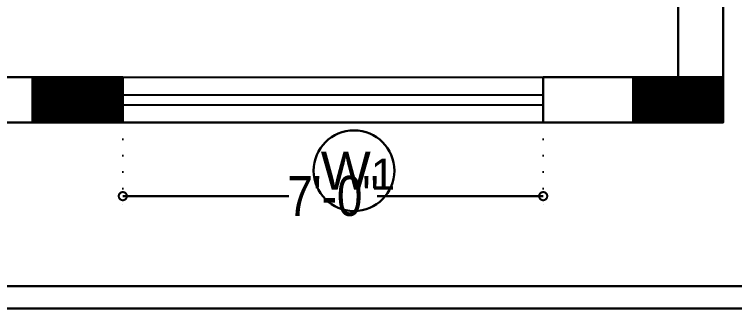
# Model space of a CAD drawing. Extents: x 187966 to 202201, y 659574 to 1343694.
# Drawn here: x 193799.6 to 193943.3, y 664930 to 664988.8 of the extents above; entities that cross this region are included whole.
import ezdxf

# ---------------------------------------------------------------- set-up
doc = ezdxf.new("R2010")
doc.units = 0
doc.header["$MEASUREMENT"] = 0
doc.header["$PDMODE"] = 32
doc.linetypes.add('DOT2', pattern=[3.175, 0, -3.175])
for name, color, linetype, lineweight in [('A-Wall', 7, 'Continuous', 30), ('sill', 32, 'Continuous', 25), ('Text', 55, 'Continuous', 25), ('WINDOW', 147, 'Continuous', 25)]:
    doc.layers.add(name, color=color, linetype=linetype, lineweight=lineweight)
doc.layers.add('ELE', color=7, linetype='Continuous')
doc.styles.add('AA_03.50', font='ARIALN.TTF', dxfattribs={"height": 8})
doc.styles.add('jag', font='arial.ttf')
doc.dimstyles.new('AA_03.50', dxfattribs={"dimtxt": 9, "dimasz": 3.25, "dimexe": 1.75, "dimexo": 3.375, "dimgap": 0.09, "dimtad": 0, "dimdec": 0, "dimzin": 3, "dimdsep": 46, "dimlunit": 4, "dimtxsty": 'AA_03.50', "dimblk": 'DOTSMALL', "dimcen": 0.09, "dimclre": 7, "dimadec": 0, "dimazin": 0, "dimtfac": 1, "dimtdec": 0, "dimtofl": 0, "dimtmove": 0, "dimatfit": 3, "dimfxl": 1, "dimtolj": 1, "dimtzin": 0, "dimlwd": -1, "dimarcsym": 0})

# ---------------------------------------------------------------- blocks, each defined once
blk = doc.blocks.new('EGVSVS')
at = {"layer": 'A-Wall'}
h = blk.add_hatch(dxfattribs=at)
h.set_pattern_fill('ANSI31', color=256, style=0)
h.set_pattern_definition([(45, (0, 0), (-0.088388347648, 0.088388347648), [])])
h.paths.add_polyline_path([(188258.49, 672097.51), (188258.49, 672106.51), (188240.49, 672106.51), (188240.49, 672097.51)])
blk.add_lwpolyline([(188240.49, 672106.51), (188258.49, 672106.51), (188258.49, 672097.51), (188240.49, 672097.51)], close=True, dxfattribs=at)
blk = doc.blocks.new('_DotSmall')
at = {"color": 0, "linetype": 'ByBlock', "const_width": 0.5}
blk.add_lwpolyline([(-0.0625, 0, 1), (0.0625, 0, 1)], format="xyb", close=True, dxfattribs=at)
blk = doc.blocks.new('*D40')
at = {"layer": 'A-Wall', "color": 7, "linetype": 'DOT2', "lineweight": -2, "transparency": 16777216}
for p, q in [((193821.21, 664963.88), (193821.21, 664950.75)), ((193905.07, 664963.88), (193905.07, 664950.75))]:
    blk.add_line(p, q, dxfattribs=at)
at = {"layer": 'A-Wall', "color": 0, "transparency": 16777216}
for p, q in [((193821.21, 664952.5), (193854.35, 664952.5)), ((193905.07, 664952.5), (193871.93, 664952.5))]:
    blk.add_line(p, q, dxfattribs=at)
at = {"layer": 'DEFPOINTS', "color": 0, "transparency": 16777216}
for p in [(193821.21, 664967.25), (193905.07, 664967.25), (193905.07, 664952.5)]:
    blk.add_point(p, dxfattribs=at)
at = {"layer": 'A-Wall', "color": 0, "transparency": 16777216, "xscale": 3.25, "yscale": 3.25, "zscale": 3.25, "rotation": 180}
blk.add_blockref('_DotSmall', (193821.21, 664952.5), dxfattribs=at)
at = {"layer": 'A-Wall', "color": 0, "transparency": 16777216, "xscale": 3.25, "yscale": 3.25, "zscale": 3.25}
blk.add_blockref('_DotSmall', (193905.07, 664952.5), dxfattribs=at)
at = {"layer": 'A-Wall', "color": 0, "transparency": 16777216, "insert": (193863.14, 664952.5), "char_height": 8, "attachment_point": 5, "style": 'AA_03.50'}
blk.add_mtext('\\A1;7\'-0"', dxfattribs=at)

msp = doc.modelspace()

# ---------------------------------------------------------------- linework, layer by layer
at = {"layer": 'A-Wall'}
msp.add_line((193932, 664976.25), (193932, 665135.21), dxfattribs=at)
for points in [[(193941, 664967.25), (193941, 665133), (193941, 665149.46), (193932, 665149.46)], [(193744.71, 664976.25), (193744.71, 664967.25), (193941, 664967.25)], [(193767.21, 664976.25), (193804.69, 664976.25)], [(193804.69, 664976.25), (193804.69, 664967.25)], [(193905.07, 664976.25), (193932, 664976.25)], [(193905.07, 664976.25), (193905.07, 664967.25)], [(193744.71, 664967.25), (193804.69, 664967.25)], [(193905.07, 664967.25), (193941, 664967.25)], [(193443.66, 664934.5), (194020.4, 664934.5)], [(193434.7, 664930.02), (194024.88, 664930.02)]]:
    msp.add_lwpolyline(points, dxfattribs=at)
at = {"layer": 'ELE', "linetype": 'ByBlock', "lineweight": 30}
msp.add_circle((193867.33, 664957.59), 8.06, dxfattribs=at)
at = {"layer": 'sill'}
for points in [[(193804.69, 664976.25), (193905.07, 664976.25)], [(193905.07, 664967.25), (193804.69, 664967.25)]]:
    msp.add_lwpolyline(points, dxfattribs=at)
at = {"layer": 'WINDOW'}
for points in [[(193804.69, 664972.72), (193905.07, 664972.72)], [(193804.69, 664970.74), (193905.07, 664970.74)]]:
    msp.add_lwpolyline(points, dxfattribs=at)

# ---------------------------------------------------------------- block references
at = {"layer": 'A-Wall'}
for p in [(5562.72, -7130.25), (5682.51, -7130.25)]:
    msp.add_blockref('EGVSVS', p, dxfattribs=at)

# ---------------------------------------------------------------- texts
at = {"layer": 'Text', "insert": (193860.7, 664961.38), "char_height": 7.5716, "width": 212.5439, "attachment_point": 1, "style": 'jag'}
msp.add_mtext('W{\\H0.8193x;1 }^I', dxfattribs=at)

# ---------------------------------------------------------------- dimensions: what is measured, and where the dimension line sits
at = {"layer": 'A-Wall'}
dim = msp.add_linear_dim(base=(193905.07, 664952.5), p1=(193821.21, 664967.25), p2=(193905.07, 664967.25), dimstyle='AA_03.50', override={"dimtxt": 8, "dimdec": 1, "dimtdec": 1, "dimfxl": 0.1}, dxfattribs=at)
dim.commit()
dim.dimension.update_dxf_attribs({"geometry": '*D40', "text_midpoint": (193863.14, 664952.5)})

doc.saveas('drawing.dxf')
